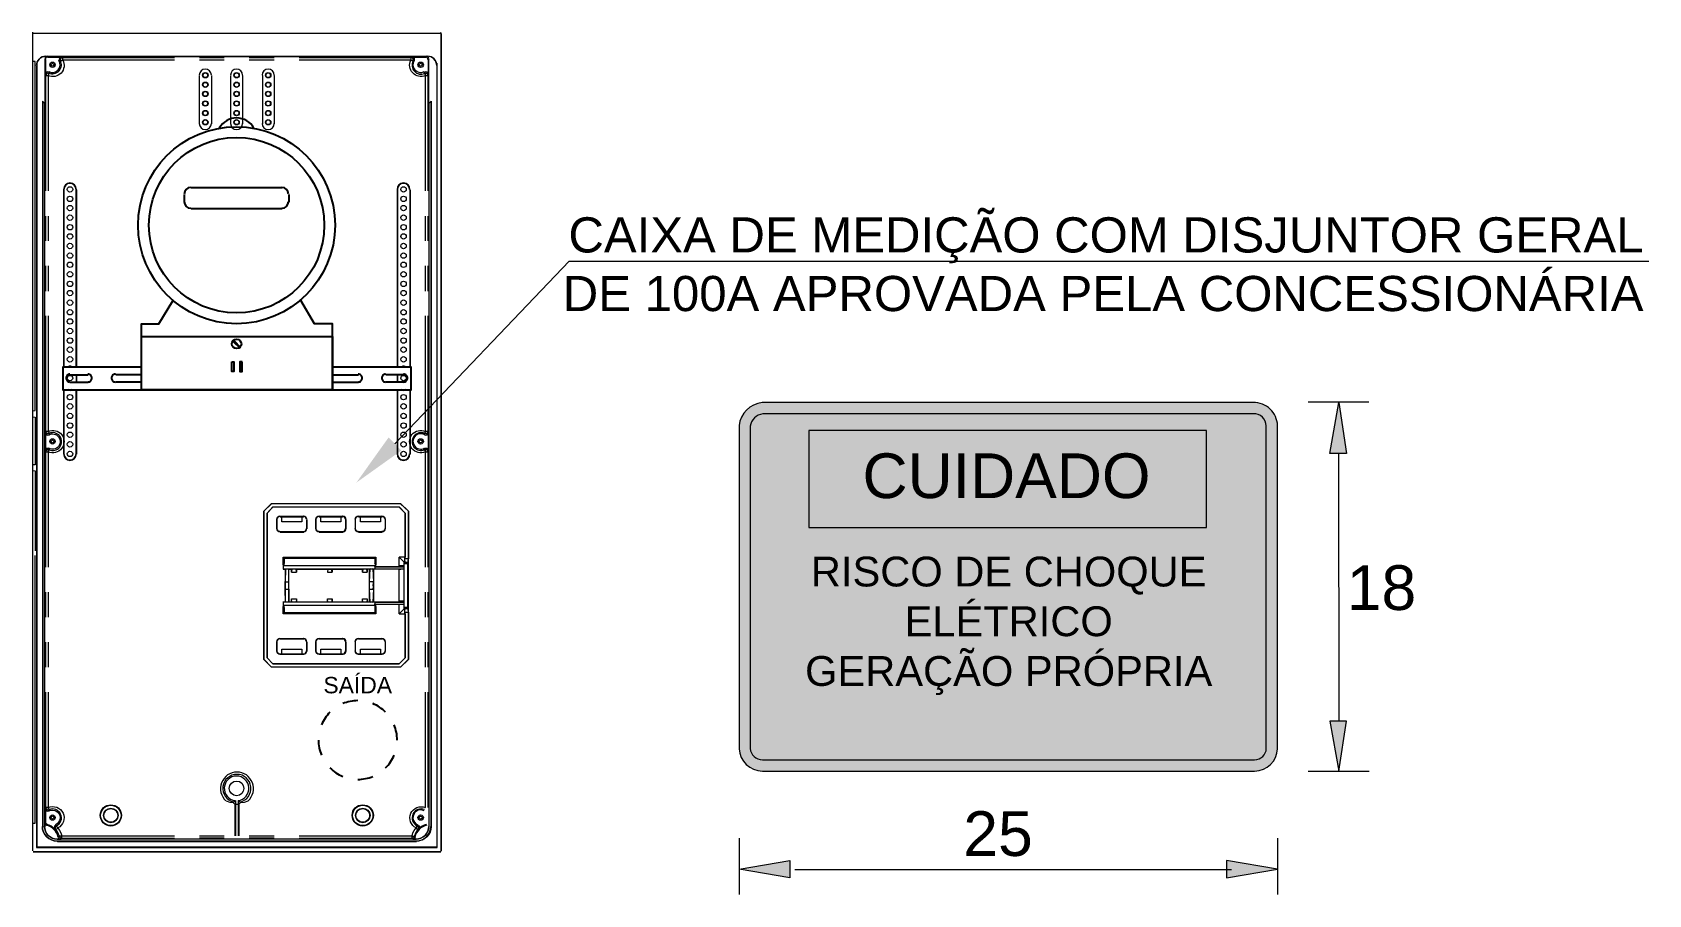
# Model space of a CAD drawing. Header units: millimetres. Extents: x 3949 to 5857, y -2081 to -943.
# Drawn here: x 5027.8 to 5177.7, y -2081.1 to -2001.2 of the extents above; entities that cross this region are included whole.
import ezdxf

# ---------------------------------------------------------------- set-up
doc = ezdxf.new("R2010")
doc.units = ezdxf.units.MM
doc.layers.add('PADRÃO DE ENTRADA', color=7, linetype='Continuous', lineweight=0)
doc.styles.add('ARIAL', font='arial.ttf')
doc.styles.add('PDF Arial', font='arial.ttf')
doc.styles.add('PDF TimesNewRomanPSMT', font='arial.ttf')

msp = doc.modelspace()

# ---------------------------------------------------------------- hatches: boundary and pattern name
at = {"layer": 'PADRÃO DE ENTRADA', "lineweight": 0}
h = msp.add_hatch(color=256, dxfattribs=at)
h.dxf.hatch_style = 1
edge = h.paths.add_edge_path()
edge.add_arc((5141.13, -2037.69), 2.19, 1.5279, 91.5282)
edge.add_line((5141.07, -2035.5), (5095.52, -2035.5))
edge.add_arc((5095.79, -2037.9), 2.42, 96.3973, 173.6024)
edge.add_line((5093.39, -2037.63), (5093.39, -2067.58))
edge.add_arc((5095.55, -2067.49), 2.16, 182.4237, 270.2616)
edge.add_line((5095.56, -2069.65), (5141.19, -2069.65))
edge.add_arc((5141.2, -2067.53), 2.12, 269.6245, 358.8061)
edge.add_line((5143.32, -2067.58), (5143.32, -2037.63))
at = {"layer": 'PADRÃO DE ENTRADA', "lineweight": 0, "true_color": 0xf1eb1f}
h = msp.add_hatch(color=2, dxfattribs=at)
h.dxf.hatch_style = 1
edge = h.paths.add_edge_path()
edge.add_arc((5141.13, -2037.69), 1.15, 2.1054, 92.1058)
edge.add_line((5141.09, -2036.54), (5095.58, -2036.54))
edge.add_arc((5095.79, -2037.9), 1.38, 98.4711, 171.5285)
edge.add_line((5094.42, -2037.7), (5094.42, -2067.55))
edge.add_arc((5095.55, -2067.49), 1.13, 183.3575, 270.3624)
edge.add_line((5095.56, -2068.61), (5141.19, -2068.61))
edge.add_arc((5141.2, -2067.53), 1.08, 269.4744, 358.3289)
edge.add_line((5142.28, -2067.57), (5142.28, -2037.65))
at = {"layer": 'PADRÃO DE ENTRADA', "lineweight": 0, "true_color": 0x000000}
h = msp.add_hatch(color=18, dxfattribs=at)
h.dxf.hatch_style = 1
h.paths.add_polyline_path([(5136.72, -2038.09), (5099.86, -2038.09), (5099.86, -2047.07), (5136.72, -2047.07)])

# ---------------------------------------------------------------- linework, layer by layer
at = {"layer": 'PADRÃO DE ENTRADA', "lineweight": 0}
for p, q in [((5061.48, -2039.34), (5077.63, -2022.4)), ((5077.63, -2022.4), (5177.74, -2022.4))]:
    msp.add_line(p, q, dxfattribs=at)
at = {"layer": 'PADRÃO DE ENTRADA', "lineweight": 15}
for p, q in [((5055.25, -2050.91), (5055.21, -2051.22)), ((5055.21, -2051.22), (5055.64, -2051.22)), ((5055.64, -2051.22), (5055.6, -2050.91)), ((5055.64, -2050.95), (5055.64, -2051.22)), ((5055.25, -2054), (5055.21, -2053.69)), ((5055.21, -2053.69), (5055.64, -2053.69)), ((5055.21, -2053.96), (5055.21, -2053.69)), ((5055.64, -2053.69), (5055.6, -2054)), ((5055.64, -2053.69), (5055.64, -2053.96))]:
    msp.add_line(p, q, dxfattribs=at)
for points in [[(5027.85, -2001.18, 0.414215), (5027.91, -2001.24, 0.414215), (5027.85, -2001.3)], [(5064.42, -2003.46), (5029.24, -2003.46, 0.414213), (5029.05, -2003.69)], [(5029.4, -2039.75), (5029.28, -2039.75), (5029.17, -2039.75), (5029.09, -2039.83), (5029.09, -2039.95), (5029.09, -2038.28), (5029.09, -2038.4), (5029.17, -2038.48), (5029.28, -2038.52), (5029.4, -2038.48, -1.671857), (5029.38, -2039.73)], [(5051.27, -2052.09, 0.011486), (5051.26, -2052.42, 0.011486), (5051.27, -2052.75)], [(5051.64, -2052.75, 0.011486), (5051.65, -2052.42, 0.011486), (5051.64, -2052.09)], [(5059.1, -2052.09, 0.011486), (5059.09, -2052.42, 0.011486), (5059.1, -2052.75)], [(5059.47, -2052.75, 0.011486), (5059.47, -2052.42, 0.011486), (5059.47, -2052.09)], [(5029.24, -2074.62), (5029.13, -2074.54), (5029.09, -2074.43), (5029.09, -2073.15), (5029.09, -2073.27), (5029.17, -2073.35), (5029.28, -2073.38), (5029.4, -2073.35, -1.055241), (5029.99, -2074.63)], [(5064.84, -2074.78, -0.414101), (5063.45, -2076.16), (5030.17, -2076.16)]]:
    msp.add_lwpolyline(points, format="xyb", dxfattribs=at)
for points in [[(5027.85, -2001.33), (5027.85, -2077.05)], [(5027.93, -2001.25), (5065.73, -2001.25)], [(5065.77, -2077.05), (5065.77, -2001.33), (5065.77, -2077.05)], [(5065.77, -2001.33), (5065.77, -2077.05)], [(5027.85, -2036.28), (5028.12, -2036.24), (5028.12, -2003.88), (5027.85, -2003.88)], [(5029.01, -2003.65), (5029.01, -2007.78)], [(5029.4, -2004.88), (5029.28, -2004.85), (5029.17, -2004.88), (5029.09, -2004.96), (5029.09, -2005.08), (5029.09, -2003.73)], [(5064.54, -2003.42), (5029.13, -2003.42)], [(5029.28, -2003.49), (5030.56, -2003.49), (5030.44, -2003.53), (5030.36, -2003.61), (5030.32, -2003.73), (5030.36, -2003.84)], [(5063.3, -2003.84), (5063.3, -2003.73), (5063.3, -2003.61), (5063.22, -2003.53), (5063.11, -2003.49), (5064.34, -2003.49)], [(5064.57, -2003.73), (5064.57, -2005.08), (5064.54, -2004.96), (5064.46, -2004.88), (5064.34, -2004.85), (5064.23, -2004.88)], [(5064.61, -2007.78), (5064.61, -2003.65)], [(5028.24, -2004.31), (5028.24, -2076.74)], [(5028.24, -2004.31), (5028.24, -2004.31)], [(5028.28, -2004.03), (5028.28, -2076.7)], [(5043.34, -2009.67), (5043.34, -2005.19)], [(5044.46, -2005.19), (5044.46, -2009.67)], [(5046.27, -2009.67), (5046.27, -2005.19)], [(5047.35, -2005.19), (5047.35, -2009.67)], [(5049.21, -2009.67), (5049.21, -2005.19)], [(5050.29, -2005.19), (5050.29, -2009.67)], [(5065.35, -2004.03), (5065.35, -2076.7), (5065.39, -2076.74), (5065.39, -2004.31)], [(5028.82, -2007.59), (5028.78, -2007.55), (5028.78, -2074.81)], [(5029.17, -2074.7), (5029.05, -2074.62), (5029.01, -2074.47), (5029.01, -2074.81), (5029.01, -2007.78), (5028.82, -2007.59), (5028.82, -2074.81)], [(5029.01, -2007.78), (5029.01, -2007.78)], [(5064.84, -2007.59), (5064.84, -2007.55), (5064.84, -2074.81), (5064.84, -2007.59), (5064.61, -2007.78), (5064.61, -2074.81)], [(5030.79, -2032.22), (5030.79, -2015.77), (5030.75, -2015.77), (5030.75, -2032.22)], [(5031.91, -2032.22), (5031.91, -2015.77), (5031.95, -2015.77), (5031.95, -2032.22)], [(5061.72, -2015.77), (5061.72, -2015.77)], [(5062.88, -2015.77), (5062.88, -2015.77)], [(5031.91, -2032.92), (5031.91, -2033.61)], [(5031.95, -2032.92), (5031.95, -2033.61)], [(5030.75, -2034.31), (5030.75, -2040.29), (5030.79, -2040.29), (5030.79, -2034.31)], [(5031.95, -2034.31), (5031.95, -2040.29), (5031.91, -2040.29), (5031.91, -2034.31)], [(5027.85, -2036.82), (5028.12, -2036.86), (5028.12, -2041.26), (5027.85, -2041.26)], [(5064.23, -2038.48), (5064.34, -2038.52), (5064.46, -2038.48), (5064.54, -2038.4), (5064.57, -2038.28), (5064.57, -2039.95), (5064.54, -2039.83), (5064.46, -2039.75), (5064.34, -2039.75), (5064.23, -2039.75)], [(5027.85, -2041.8), (5028.12, -2041.84), (5028.12, -2049.25)], [(5050.16, -2045.2), (5049.62, -2045.74), (5050.16, -2045.16)], [(5049.62, -2059.17), (5049.62, -2045.74), (5049.62, -2059.17)], [(5050.04, -2044.85), (5061.99, -2044.85), (5061.99, -2044.89), (5050.04, -2044.89)], [(5061.87, -2045.2), (5050.16, -2045.2), (5050.16, -2045.16), (5061.87, -2045.16)], [(5062.68, -2054.62), (5062.72, -2054.62), (5062.41, -2054.62), (5062.41, -2054.66), (5062.3, -2054.66), (5061.87, -2055.08), (5062.41, -2055.08), (5062.41, -2059.17), (5062.41, -2054.93), (5062.72, -2054.93), (5062.72, -2059.29), (5062.72, -2059.33), (5062.72, -2045.58), (5062.72, -2049.98), (5062.41, -2049.98), (5062.41, -2045.74), (5062.41, -2049.83), (5061.87, -2049.83)], [(5061.99, -2044.89), (5062.72, -2045.58), (5061.99, -2044.85)], [(5050.52, -2047.2), (5050.52, -2046.35), (5050.52, -2047.2)], [(5052.84, -2046.08), (5052.84, -2046.55), (5050.98, -2046.55), (5050.98, -2046.08)], [(5053.3, -2047.2), (5053.3, -2046.35), (5053.3, -2047.2)], [(5054.15, -2047.2), (5054.15, -2046.35), (5054.15, -2047.2)], [(5056.47, -2046.08), (5056.47, -2046.55), (5054.61, -2046.55), (5054.61, -2046.08)], [(5056.93, -2047.2), (5056.93, -2046.35), (5056.93, -2047.2)], [(5060.13, -2046.08), (5060.13, -2046.55), (5058.28, -2046.55), (5058.28, -2046.08)], [(5027.85, -2074.5), (5028.12, -2074.47), (5028.12, -2049.68)], [(5051.11, -2050.53), (5051.11, -2049.83), (5059.71, -2049.83), (5059.71, -2050.53)], [(5059.63, -2050.41), (5059.63, -2049.91), (5051.19, -2049.91), (5051.19, -2050.41)], [(5059.71, -2050.68), (5061.87, -2050.68), (5061.87, -2049.83), (5062.3, -2050.25), (5062.41, -2050.25), (5062.41, -2050.29), (5062.72, -2050.29), (5062.68, -2050.29)], [(5062.33, -2050.29), (5062.68, -2050.29), (5062.68, -2050.45), (5062.33, -2050.45), (5062.33, -2050.29), (5062.3, -2050.25), (5062.3, -2050.68), (5062.3, -2050.72), (5062.3, -2050.91), (5062.3, -2050.95), (5062.3, -2053.96), (5062.3, -2054), (5062.3, -2054.23), (5062.3, -2054.66), (5062.33, -2054.62), (5062.33, -2054.46), (5062.33, -2050.45)], [(5062.33, -2054.46), (5062.68, -2054.46), (5062.68, -2050.45)], [(5051.15, -2050.49), (5051.11, -2050.53), (5051.11, -2050.95), (5051.15, -2050.91), (5051.34, -2050.91), (5051.65, -2050.91), (5051.92, -2050.91), (5052.31, -2050.91), (5058.51, -2050.91), (5058.86, -2050.91), (5059.17, -2050.91), (5059.44, -2050.91), (5059.63, -2050.91), (5059.63, -2050.72), (5059.71, -2050.68), (5059.71, -2050.53), (5059.63, -2050.49)], [(5051.11, -2050.95), (5051.3, -2050.95), (5051.34, -2050.91), (5051.3, -2052.11), (5051.65, -2052.11), (5051.65, -2050.91), (5051.65, -2050.95), (5051.88, -2050.95), (5051.92, -2050.91), (5051.88, -2051.22), (5052.35, -2051.22), (5052.31, -2050.91), (5052.35, -2050.95), (5058.47, -2050.95), (5058.51, -2050.91), (5058.47, -2051.22), (5058.9, -2051.22)], [(5051.3, -2050.95), (5051.3, -2053.96), (5051.34, -2054), (5051.3, -2052.8), (5051.65, -2052.8), (5051.65, -2054), (5051.65, -2053.96), (5051.88, -2053.96), (5051.92, -2054), (5051.88, -2053.69), (5052.35, -2053.69), (5052.31, -2054), (5052.35, -2053.96), (5058.47, -2053.96), (5058.51, -2054), (5058.47, -2053.69), (5058.9, -2053.69), (5058.86, -2054), (5058.9, -2053.96), (5059.13, -2053.96), (5059.17, -2054), (5059.13, -2052.8), (5059.48, -2052.8), (5059.44, -2054), (5059.48, -2053.96), (5061.87, -2053.96), (5061.87, -2050.95), (5059.48, -2050.95), (5059.44, -2050.91), (5059.48, -2052.11), (5059.13, -2052.11), (5059.17, -2050.91), (5059.13, -2050.95), (5058.9, -2050.95)], [(5051.65, -2053.96), (5051.65, -2050.95)], [(5051.88, -2051.22), (5051.88, -2050.95)], [(5052.35, -2050.95), (5052.35, -2051.22)], [(5058.47, -2051.22), (5058.47, -2050.95)], [(5059.13, -2053.96), (5059.13, -2050.95)], [(5059.48, -2050.95), (5059.48, -2053.96)], [(5059.63, -2050.72), (5062.3, -2050.72)], [(5059.63, -2050.91), (5062.3, -2050.91)], [(5062.3, -2054.23), (5059.63, -2054.23), (5059.63, -2054), (5059.44, -2054), (5059.17, -2054), (5058.86, -2054), (5058.51, -2054), (5052.31, -2054), (5051.92, -2054), (5051.65, -2054), (5051.34, -2054), (5051.15, -2054), (5051.11, -2053.96), (5051.11, -2054.39), (5051.15, -2054.42)], [(5051.11, -2053.96), (5051.3, -2053.96)], [(5059.71, -2054.39), (5059.71, -2055.08), (5051.11, -2055.08), (5051.11, -2054.39)], [(5051.19, -2054.5), (5051.19, -2055), (5051.19, -2054.27), (5059.63, -2054.27), (5059.63, -2055), (5059.63, -2054.5)], [(5051.88, -2053.96), (5051.88, -2053.69)], [(5052.35, -2053.69), (5052.35, -2053.96)], [(5058.47, -2053.96), (5058.47, -2053.69)], [(5058.9, -2053.69), (5058.9, -2053.96)], [(5059.63, -2054), (5062.3, -2054)], [(5059.63, -2054.42), (5059.71, -2054.39), (5059.71, -2054.23)], [(5061.87, -2055.08), (5061.87, -2054.23)], [(5062.68, -2054.46), (5062.68, -2054.62), (5062.33, -2054.62)], [(5059.63, -2055), (5051.19, -2055), (5059.63, -2055)], [(5050.52, -2057.71), (5050.52, -2057.71)], [(5050.52, -2058.56), (5050.52, -2057.71), (5050.52, -2058.56)], [(5050.83, -2057.4), (5050.83, -2057.4)], [(5053.3, -2057.71), (5053.3, -2057.71)], [(5054.15, -2057.71), (5054.15, -2057.71)], [(5054.15, -2058.56), (5054.15, -2057.71), (5054.15, -2058.56)], [(5054.46, -2057.4), (5054.46, -2057.4)], [(5056.93, -2057.71), (5056.93, -2057.71)], [(5060.29, -2057.4), (5058.09, -2057.4), (5060.29, -2057.4)], [(5049.31, -2059.29), (5050.04, -2060.02), (5049.31, -2059.33)], [(5050.16, -2059.71), (5049.62, -2059.17), (5050.16, -2059.71)], [(5062.72, -2059.33), (5061.99, -2060.02), (5050.04, -2060.02)], [(5050.98, -2058.83), (5050.98, -2058.36), (5052.84, -2058.36), (5052.84, -2058.83)], [(5053.3, -2058.56), (5053.3, -2058.56)], [(5054.61, -2058.83), (5054.61, -2058.36), (5056.47, -2058.36), (5056.47, -2058.83)], [(5056.93, -2058.56), (5056.93, -2058.56)], [(5058.09, -2058.83), (5058.09, -2058.83)], [(5058.28, -2058.83), (5058.28, -2058.36), (5060.13, -2058.36), (5060.13, -2058.83)], [(5060.29, -2058.83), (5060.29, -2058.83)], [(5062.41, -2059.17), (5061.87, -2059.71), (5062.41, -2059.17)], [(5061.99, -2060.02), (5062.72, -2059.29)], [(5050.16, -2059.71), (5061.87, -2059.71), (5050.16, -2059.71)], [(5045.81, -2072.42), (5046.16, -2072.53), (5046.5, -2072.57), (5046.5, -2072.53), (5046.7, -2072.38), (5046.7, -2072.73)], [(5046.5, -2072.61), (5046.66, -2072.73), (5046.97, -2072.73), (5047.12, -2072.61)], [(5046.66, -2072.73), (5046.7, -2072.73), (5046.97, -2072.73), (5046.97, -2072.38), (5047.12, -2072.53), (5047.12, -2072.57), (5047.51, -2072.53), (5047.86, -2072.42)], [(5030.02, -2074.66), (5029.94, -2074.74), (5029.9, -2074.81), (5029.9, -2074.93), (5029.94, -2075.04)], [(5063.34, -2075.82), (5063.26, -2075.93), (5063.15, -2075.97), (5063.45, -2075.97), (5030.17, -2075.97), (5030.52, -2075.97), (5030.36, -2075.93), (5030.29, -2075.82)], [(5063.61, -2074.66), (5063.69, -2074.74), (5063.76, -2074.81), (5063.76, -2074.93), (5063.69, -2075.04)], [(5027.93, -2077.13), (5065.73, -2077.13)], [(5065.35, -2076.7), (5028.28, -2076.7), (5028.24, -2076.74), (5065.39, -2076.74)], [(5063.49, -2076.2), (5030.17, -2076.2)]]:
    msp.add_lwpolyline(points, dxfattribs=at)
for points in [[(5029.1, -2003.4, 0.414213), (5028.24, -2004.27, -0.414213)], [(5031.15, -2034.28, 0.467696), (5031.54, -2034.28, -0.416518)], [(5062.08, -2034.28, 0.467696), (5062.47, -2034.28, -0.416518)], [(5050.81, -2046.03, 0.414101), (5050.52, -2046.32, -0.414101)], [(5050.52, -2047.17, 0.414101), (5050.81, -2047.46, -0.414101)], [(5054.44, -2046.03, 0.414101), (5054.15, -2046.32, -0.414101)], [(5054.15, -2047.17, 0.414101), (5054.44, -2047.46, -0.414101)], [(5058.07, -2046.03, 0.414101), (5057.78, -2046.32, -0.414101)], [(5057.78, -2047.17, 0.414101), (5058.07, -2047.46, -0.414101)], [(5060.56, -2046.32, 0.414101), (5060.27, -2046.03, -0.414101)], [(5060.27, -2047.46, 0.414101), (5060.56, -2047.17, -0.414101)], [(5050.81, -2057.38, 0.414101), (5050.52, -2057.67, -0.414101)], [(5054.44, -2057.38, 0.414101), (5054.15, -2057.67, -0.414101)], [(5058.07, -2057.38, 0.414101), (5057.78, -2057.67, -0.414101)], [(5060.56, -2057.67, 0.414101), (5060.27, -2057.38, -0.414101)], [(5050.52, -2058.52, 0.414101), (5050.81, -2058.81, -0.414101)], [(5054.15, -2058.52, 0.414101), (5054.44, -2058.81, -0.414101)], [(5057.78, -2058.52, 0.414101), (5058.07, -2058.81, -0.414101)], [(5060.27, -2058.81, 0.414101), (5060.56, -2058.52, -0.414101)], [(5028.78, -2074.78, 0.414101), (5030.15, -2076.15, -0.414101)], [(5028.97, -2074.78, 0.41421), (5030.15, -2075.96, -0.41421)], [(5063.43, -2075.96, 0.41421), (5064.61, -2074.78, -0.41421)]]:
    msp.add_lwpolyline(points, format="xyb", close=True, dxfattribs=at)
at = {"layer": 'PADRÃO DE ENTRADA', "lineweight": 0}
for points in [[(5029.09, -2003.73), (5029.01, -2003.65)], [(5029.24, -2003.46), (5029.28, -2003.49)], [(5041.02, -2003.76), (5030.67, -2003.76), (5030.67, -2003.53), (5030.63, -2003.53), (5030.6, -2003.53), (5030.56, -2003.57), (5030.52, -2003.57), (5030.48, -2003.61), (5030.48, -2003.65), (5030.44, -2003.69), (5030.44, -2003.73), (5030.44, -2003.76), (5030.44, -2003.8), (5030.48, -2003.84), (5030.36, -2003.84)], [(5030.56, -2003.49), (5030.67, -2003.53), (5041.02, -2003.53)], [(5043.34, -2003.53), (5045.65, -2003.53)], [(5045.65, -2003.76), (5043.34, -2003.76)], [(5047.97, -2003.53), (5050.29, -2003.53)], [(5050.29, -2003.76), (5047.97, -2003.76)], [(5052.6, -2003.53), (5062.95, -2003.53), (5063.11, -2003.49)], [(5064.34, -2003.49), (5064.42, -2003.46)], [(5064.61, -2003.65), (5064.57, -2003.73)], [(5029.4, -2004.88), (5029.4, -2005), (5029.36, -2005), (5029.32, -2004.96), (5029.28, -2004.96), (5029.24, -2005), (5029.2, -2005), (5029.17, -2005.04), (5029.13, -2005.08), (5029.13, -2005.12), (5029.09, -2005.15), (5029.09, -2005.19), (5029.32, -2005.19), (5029.32, -2015.89)], [(5029.09, -2015.89), (5029.09, -2005.19), (5029.09, -2005.08)], [(5064.3, -2015.89), (5064.3, -2005.19), (5064.54, -2005.19), (5064.54, -2005.15), (5064.54, -2005.12), (5064.5, -2005.08), (5064.5, -2005.04), (5064.46, -2005.04), (5064.42, -2005), (5064.38, -2005), (5064.34, -2004.96), (5064.3, -2004.96), (5064.27, -2005), (5064.23, -2005), (5064.23, -2004.88)], [(5064.57, -2005.08), (5064.54, -2005.19), (5064.54, -2015.89)], [(5029.09, -2020.52), (5029.09, -2018.21)], [(5029.32, -2018.21), (5029.32, -2020.52)], [(5064.3, -2020.52), (5064.3, -2018.21)], [(5064.54, -2018.21), (5064.54, -2020.52)], [(5029.09, -2025.16), (5029.09, -2022.84)], [(5029.32, -2022.84), (5029.32, -2025.16)], [(5064.3, -2025.16), (5064.3, -2022.84)], [(5064.54, -2022.84), (5064.54, -2025.16)], [(5029.09, -2038.28), (5029.09, -2038.17), (5029.09, -2027.47)], [(5029.32, -2027.47), (5029.32, -2038.17), (5029.09, -2038.17), (5029.09, -2038.21), (5029.13, -2038.25), (5029.13, -2038.28), (5029.17, -2038.32), (5029.2, -2038.36), (5029.24, -2038.36), (5029.28, -2038.36), (5029.32, -2038.36), (5029.36, -2038.36), (5029.4, -2038.36), (5029.4, -2038.48)], [(5064.23, -2038.48), (5064.23, -2038.36), (5064.27, -2038.36), (5064.3, -2038.36), (5064.34, -2038.36), (5064.38, -2038.36), (5064.42, -2038.36), (5064.46, -2038.32), (5064.5, -2038.32), (5064.5, -2038.28), (5064.54, -2038.25), (5064.54, -2038.21), (5064.54, -2038.17), (5064.3, -2038.17), (5064.3, -2027.47)], [(5064.54, -2027.47), (5064.54, -2038.17), (5064.57, -2038.28)], [(5029.4, -2039.75), (5029.4, -2039.87), (5029.36, -2039.87), (5029.32, -2039.87), (5029.28, -2039.87), (5029.24, -2039.87), (5029.2, -2039.87), (5029.17, -2039.91), (5029.17, -2039.95), (5029.13, -2039.95), (5029.13, -2039.98), (5029.09, -2040.02), (5029.09, -2040.06), (5029.32, -2040.06), (5029.32, -2050.76)], [(5029.09, -2050.76), (5029.09, -2040.06), (5029.09, -2039.95)], [(5064.57, -2039.95), (5064.54, -2040.06), (5064.54, -2050.76)], [(5029.09, -2055.39), (5029.09, -2053.07)], [(5029.32, -2053.07), (5029.32, -2055.39)], [(5064.3, -2055.39), (5064.3, -2053.07)], [(5064.54, -2053.07), (5064.54, -2055.39)], [(5029.09, -2060.02), (5029.09, -2057.71)], [(5029.32, -2057.71), (5029.32, -2060.02)], [(5064.3, -2060.02), (5064.3, -2057.71)], [(5064.54, -2057.71), (5064.54, -2060.02)], [(5029.09, -2073.15), (5029.09, -2073.04), (5029.09, -2062.34)], [(5029.32, -2062.34), (5029.32, -2073.04), (5029.09, -2073.04), (5029.09, -2073.08), (5029.13, -2073.11), (5029.13, -2073.15), (5029.17, -2073.19), (5029.17, -2073.23), (5029.2, -2073.23), (5029.24, -2073.23), (5029.28, -2073.27), (5029.32, -2073.27), (5029.36, -2073.27), (5029.4, -2073.23), (5029.4, -2073.35)], [(5064.54, -2062.34), (5064.54, -2073.04)], [(5029.01, -2074.47), (5029.09, -2074.43)], [(5028.78, -2074.81), (5028.82, -2074.81)], [(5029.01, -2074.81), (5029.01, -2074.81)], [(5029.24, -2074.62), (5029.24, -2074.66), (5029.17, -2074.7)], [(5030.29, -2075.82), (5030.36, -2075.7), (5030.4, -2075.74), (5030.4, -2075.78), (5030.44, -2075.82), (5030.48, -2075.86), (5030.52, -2075.86), (5030.56, -2075.89), (5030.6, -2075.89), (5030.6, -2075.66), (5030.56, -2075.66), (5030.52, -2075.7), (5030.48, -2075.7), (5030.44, -2075.7), (5030.4, -2075.7), (5030.36, -2075.7), (5030.29, -2075.51), (5030.17, -2075.28), (5030.02, -2075.08), (5029.94, -2075.04)], [(5030.52, -2075.97), (5030.6, -2075.89), (5041.02, -2075.89)], [(5043.34, -2075.66), (5045.65, -2075.66)], [(5045.65, -2075.89), (5043.34, -2075.89)], [(5047.97, -2075.66), (5050.29, -2075.66)], [(5050.29, -2075.89), (5047.97, -2075.89)], [(5052.6, -2075.66), (5063.07, -2075.66), (5063.11, -2075.66), (5063.15, -2075.7), (5063.18, -2075.7), (5063.22, -2075.7), (5063.26, -2075.7), (5063.26, -2075.74), (5063.22, -2075.78), (5063.22, -2075.82), (5063.18, -2075.86), (5063.15, -2075.86), (5063.11, -2075.89), (5063.07, -2075.89), (5063.07, -2075.66), (5063.15, -2075.39), (5063.26, -2075.16), (5063.45, -2074.93), (5063.45, -2074.97), (5063.49, -2075.01), (5063.53, -2075.01), (5063.57, -2075.04), (5063.61, -2075.08), (5063.65, -2075.04), (5063.65, -2075.01), (5063.65, -2074.97), (5063.65, -2074.93), (5063.65, -2074.89), (5063.65, -2074.85), (5063.61, -2074.81), (5063.61, -2074.77), (5063.57, -2074.77), (5063.53, -2074.74), (5063.61, -2074.66)], [(5052.6, -2075.89), (5063.07, -2075.89), (5063.15, -2075.97)], [(5063.69, -2075.04), (5063.61, -2075.08), (5063.45, -2075.28), (5063.34, -2075.51), (5063.26, -2075.7), (5063.34, -2075.82)], [(5030.17, -2075.97), (5030.17, -2075.97)], [(5030.17, -2076.16), (5030.17, -2076.2)], [(5063.45, -2075.97), (5063.45, -2075.97)], [(5063.49, -2076.2), (5063.45, -2076.16)]]:
    msp.add_lwpolyline(points, dxfattribs=at)
for points in [[(5030.48, -2003.84), (5030.52, -2003.84), (5030.52, -2003.8), (5030.56, -2003.8), (5030.6, -2003.8), (5030.63, -2003.76), (5030.67, -2003.76, -0.724436), (5029.32, -2005.19), (5029.32, -2005.15), (5029.36, -2005.12), (5029.36, -2005.08), (5029.4, -2005.04), (5029.4, -2005)], [(5063.3, -2003.84), (5063.15, -2003.84), (5063.18, -2003.8), (5063.18, -2003.76), (5063.18, -2003.73), (5063.18, -2003.69), (5063.18, -2003.65), (5063.15, -2003.61), (5063.11, -2003.57), (5063.07, -2003.57), (5063.03, -2003.53), (5062.99, -2003.53), (5062.95, -2003.53), (5062.95, -2003.76), (5062.99, -2003.76), (5063.03, -2003.8), (5063.07, -2003.8), (5063.11, -2003.8), (5063.15, -2003.84, 0.69971), (5064.23, -2005), (5064.23, -2005.04), (5064.27, -2005.04), (5064.27, -2005.08), (5064.27, -2005.12), (5064.3, -2005.15), (5064.3, -2005.19, -0.700957), (5062.95, -2003.76), (5052.6, -2003.76)], [(5064.3, -2050.76), (5064.3, -2040.06, -1.555767), (5064.3, -2038.17), (5064.3, -2038.21), (5064.27, -2038.25), (5064.27, -2038.28), (5064.23, -2038.32), (5064.23, -2038.36, 1.541167), (5064.23, -2039.87), (5064.23, -2039.91), (5064.27, -2039.95), (5064.27, -2039.98), (5064.3, -2040.02), (5064.3, -2040.06), (5064.54, -2040.06), (5064.54, -2040.02), (5064.54, -2039.98), (5064.5, -2039.95), (5064.46, -2039.91), (5064.42, -2039.87), (5064.38, -2039.87), (5064.34, -2039.87), (5064.3, -2039.87), (5064.27, -2039.87), (5064.23, -2039.87), (5064.23, -2039.75)], [(5064.23, -2073.23, 0.96917), (5063.53, -2074.74), (5063.53, -2074.77), (5063.49, -2074.81), (5063.49, -2074.85), (5063.45, -2074.89), (5063.45, -2074.93, -0.975434), (5064.3, -2073.04), (5064.3, -2062.34)], [(5030.02, -2074.66), (5030.09, -2074.74), (5030.05, -2074.77), (5030.02, -2074.81), (5029.98, -2074.85), (5029.98, -2074.89), (5029.98, -2074.93), (5029.98, -2074.97), (5029.98, -2075.01), (5030.02, -2075.04), (5030.02, -2075.08), (5030.05, -2075.08), (5030.05, -2075.04), (5030.09, -2075.04), (5030.09, -2075.01), (5030.13, -2075.01), (5030.17, -2074.97), (5030.21, -2074.93), (5030.17, -2074.89), (5030.17, -2074.85), (5030.13, -2074.81), (5030.13, -2074.77), (5030.09, -2074.77), (5030.09, -2074.74, 0.96917), (5029.4, -2073.23), (5029.4, -2073.19), (5029.36, -2073.15), (5029.36, -2073.11), (5029.32, -2073.08), (5029.32, -2073.04, -0.98486), (5030.21, -2074.93), (5030.36, -2075.16), (5030.48, -2075.39), (5030.6, -2075.66), (5041.02, -2075.66)]]:
    msp.add_lwpolyline(points, format="xyb", dxfattribs=at)
at = {"layer": 'PADRÃO DE ENTRADA', "lineweight": 25}
for points in [[(5042.57, -2015.58), (5051.02, -2015.58)], [(5041.95, -2016.93), (5041.95, -2016.2)], [(5051.64, -2016.2), (5051.64, -2016.93)], [(5051.02, -2017.55), (5042.57, -2017.55)], [(5037.97, -2034.31), (5037.97, -2028.21), (5039.59, -2028.21), (5040.87, -2026.08)], [(5055.69, -2034.31), (5055.69, -2028.21), (5054.03, -2028.21), (5052.76, -2026.04)], [(5046.46, -2029.83), (5047.12, -2030.45)], [(5046.54, -2029.75), (5047.16, -2030.41)], [(5037.97, -2032.22), (5030.67, -2032.22), (5030.67, -2034.31), (5062.99, -2034.31), (5062.99, -2032.22), (5055.69, -2032.22)], [(5031.37, -2032.92), (5033.03, -2032.92)], [(5031.37, -2033.61), (5033.03, -2033.61)], [(5037.97, -2032.92), (5035.58, -2032.92)], [(5037.97, -2033.61), (5035.58, -2033.61)], [(5055.69, -2032.92), (5058.09, -2032.92)], [(5055.69, -2033.61), (5058.09, -2033.61)], [(5062.3, -2032.92), (5060.64, -2032.92)], [(5062.3, -2033.61), (5060.64, -2033.61)], [(5046.66, -2072.73), (5046.66, -2075.66)], [(5046.97, -2072.73), (5046.97, -2075.66)]]:
    msp.add_lwpolyline(points, dxfattribs=at)
at = {"layer": 'PADRÃO DE ENTRADA', "lineweight": 15}
for points in [[(5061.72, -2015.77), (5061.72, -2032.22)], [(5062.88, -2032.22), (5062.88, -2015.77)], [(5061.72, -2032.92), (5061.72, -2033.61)], [(5061.72, -2040.29), (5061.72, -2034.31)], [(5062.88, -2040.29), (5062.88, -2034.31)], [(5049.31, -2059.29), (5049.31, -2059.33), (5049.31, -2045.58), (5050.04, -2044.85), (5050.04, -2044.89), (5049.31, -2045.58)], [(5061.87, -2045.2), (5061.87, -2045.16), (5062.41, -2045.74)], [(5053.03, -2046.05), (5050.83, -2046.05), (5050.83, -2046.08), (5050.91, -2046.08), (5050.98, -2046.08), (5052.84, -2046.08), (5052.95, -2046.08), (5052.99, -2046.08)], [(5056.66, -2046.05), (5054.46, -2046.05), (5054.46, -2046.08), (5054.54, -2046.08), (5054.61, -2046.08), (5056.47, -2046.08), (5056.58, -2046.08), (5056.62, -2046.08)], [(5057.78, -2046.35), (5057.78, -2047.2), (5057.82, -2047.2), (5057.82, -2046.35)], [(5060.29, -2046.05), (5058.09, -2046.05), (5058.09, -2046.08), (5058.16, -2046.08), (5058.28, -2046.08), (5060.13, -2046.08), (5060.21, -2046.08), (5060.29, -2046.08)], [(5060.6, -2047.2), (5060.6, -2046.35), (5060.56, -2046.35), (5060.56, -2047.2)], [(5050.83, -2047.47), (5050.83, -2047.51), (5053.03, -2047.51), (5052.99, -2047.47)], [(5054.46, -2047.47), (5054.46, -2047.51), (5056.66, -2047.51), (5056.62, -2047.47)], [(5058.09, -2047.47), (5058.09, -2047.51), (5060.29, -2047.51), (5060.29, -2047.47)], [(5051.19, -2049.91), (5059.63, -2049.91), (5059.63, -2050.64), (5051.19, -2050.64)], [(5058.9, -2051.22), (5058.86, -2050.91), (5058.9, -2050.95)], [(5053.03, -2057.4), (5050.83, -2057.4), (5052.99, -2057.4)], [(5053.3, -2058.56), (5053.3, -2057.71)], [(5056.66, -2057.4), (5054.46, -2057.4), (5056.62, -2057.4)], [(5056.93, -2058.56), (5056.93, -2057.71)], [(5057.82, -2058.56), (5057.82, -2057.71), (5057.78, -2057.71), (5057.78, -2058.56)], [(5060.6, -2057.71), (5060.56, -2057.71), (5060.56, -2058.56), (5060.6, -2058.56)], [(5050.83, -2058.83), (5053.03, -2058.83), (5052.99, -2058.83), (5052.95, -2058.83), (5052.84, -2058.83), (5050.98, -2058.83), (5050.91, -2058.83)], [(5054.46, -2058.83), (5056.66, -2058.83), (5056.62, -2058.83), (5056.58, -2058.83), (5056.47, -2058.83), (5054.61, -2058.83), (5054.54, -2058.83)], [(5058.09, -2058.83), (5060.29, -2058.83), (5060.21, -2058.83), (5060.13, -2058.83), (5058.28, -2058.83), (5058.16, -2058.83)], [(5027.93, -2077.13), (5065.73, -2077.13)], [(5027.93, -2077.13), (5065.73, -2077.13)]]:
    msp.add_lwpolyline(points, close=True, dxfattribs=at)
at = {"layer": 'PADRÃO DE ENTRADA', "lineweight": 25}
for points in [[(5037.97, -2029.37), (5055.69, -2029.37), (5055.69, -2034.31), (5037.97, -2034.31)], [(5046.35, -2031.72), (5046.54, -2031.72), (5046.54, -2032.61), (5046.35, -2032.61)], [(5047.31, -2031.72), (5047.08, -2031.72), (5047.08, -2032.61), (5047.31, -2032.61)]]:
    msp.add_lwpolyline(points, close=True, dxfattribs=at)
for points in [[(5031.34, -2032.86, 0.414214), (5030.98, -2033.23, 0.414214), (5031.34, -2033.6)], [(5033, -2033.6, 0.414214), (5033.37, -2033.23, 0.414214), (5033, -2032.86)], [(5035.55, -2032.86, 0.414214), (5035.19, -2033.23, 0.414214), (5035.55, -2033.6)], [(5058.07, -2033.6, 0.414214), (5058.43, -2033.23, 0.414214), (5058.07, -2032.86)], [(5060.61, -2032.86, 0.414214), (5060.25, -2033.23, 0.414214), (5060.61, -2033.6)], [(5062.27, -2033.6, 0.414214), (5062.64, -2033.23, 0.414214), (5062.27, -2032.86)]]:
    msp.add_lwpolyline(points, format="xyb", dxfattribs=at)
at = {"layer": 'PADRÃO DE ENTRADA', "color": 150, "lineweight": 0, "true_color": 0x007eff}
for points in [[(5146.15, -2035.43), (5151.8, -2035.43)], [(5148.96, -2040.22), (5148.99, -2065.02)], [(5146.16, -2069.68), (5151.81, -2069.68)], [(5093.39, -2075.87), (5093.39, -2081.11)], [(5143.32, -2075.87), (5143.32, -2081.11)], [(5139.04, -2078.82), (5098.56, -2078.82)]]:
    msp.add_lwpolyline(points, dxfattribs=at)
at = {"layer": 'PADRÃO DE ENTRADA', "lineweight": 0}
for points in [[(5143.32, -2037.63, 0.414215), (5141.07, -2035.5), (5095.52, -2035.5, 0.35022), (5093.39, -2037.63), (5093.39, -2067.58, 0.403204), (5095.56, -2069.65), (5141.19, -2069.65, 0.410037), (5143.32, -2067.58)], [(5142.28, -2037.65, 0.414216), (5141.09, -2036.54), (5095.58, -2036.54, 0.330028), (5094.42, -2037.7), (5094.42, -2067.55, 0.398984), (5095.56, -2068.61), (5141.19, -2068.61, 0.40837), (5142.28, -2067.57)], [(5029.32, -2040.06), (5029.32, -2040.02), (5029.36, -2039.98), (5029.36, -2039.95), (5029.4, -2039.95), (5029.4, -2039.91), (5029.4, -2039.87, 1.545983), (5029.4, -2038.36), (5029.4, -2038.32), (5029.4, -2038.28), (5029.36, -2038.28), (5029.36, -2038.25), (5029.32, -2038.21), (5029.32, -2038.17, -1.555767)]]:
    msp.add_lwpolyline(points, format="xyb", close=True, dxfattribs=at)
at = {"layer": 'PADRÃO DE ENTRADA', "color": 150, "lineweight": 0, "true_color": 0x007eff}
for points in [[(5149.73, -2040.22), (5148.18, -2040.22), (5148.99, -2035.5)], [(5149.73, -2065.02), (5148.18, -2065.02), (5148.99, -2069.68)], [(5098.11, -2077.94), (5098.11, -2079.56), (5093.39, -2078.75)], [(5138.59, -2077.94), (5138.59, -2079.56), (5143.32, -2078.75)]]:
    msp.add_lwpolyline(points, close=True, dxfattribs=at)
at = {"layer": 'PADRÃO DE ENTRADA', "lineweight": 0}
msp.add_lwpolyline([(5136.72, -2038.09), (5099.86, -2038.09), (5099.86, -2047.07), (5136.72, -2047.07)], close=True, dxfattribs=at)
at = {"layer": 'PADRÃO DE ENTRADA', "lineweight": 15}
for centre, radius in [((5029.72, -2004.19), 0.251), ((5063.86, -2004.19), 0.251), ((5029.72, -2004.19), 0.135), ((5043.89, -2005.16), 0.251), ((5043.89, -2005.16), 0.212), ((5046.79, -2005.16), 0.251), ((5046.79, -2005.16), 0.212), ((5049.72, -2005.16), 0.251), ((5049.72, -2005.16), 0.212), ((5063.86, -2004.19), 0.135), ((5043.89, -2006.04), 0.251), ((5043.89, -2006.89), 0.251), ((5043.89, -2006.04), 0.212), ((5043.89, -2006.89), 0.212), ((5046.79, -2006.04), 0.251), ((5046.79, -2006.89), 0.251), ((5046.79, -2006.04), 0.212), ((5046.79, -2006.89), 0.212), ((5049.72, -2006.04), 0.251), ((5049.72, -2006.89), 0.251), ((5049.72, -2006.04), 0.212), ((5049.72, -2006.89), 0.212), ((5043.89, -2007.78), 0.251), ((5043.89, -2008.67), 0.251), ((5043.89, -2007.78), 0.212), ((5043.89, -2008.67), 0.212), ((5046.79, -2007.78), 0.251), ((5046.79, -2008.67), 0.251), ((5046.79, -2007.78), 0.212), ((5046.79, -2008.67), 0.212), ((5049.72, -2007.78), 0.251), ((5049.72, -2008.67), 0.251), ((5049.72, -2007.78), 0.212), ((5049.72, -2008.67), 0.212), ((5043.89, -2009.52), 0.251), ((5043.89, -2009.52), 0.212), ((5046.79, -2009.52), 0.251), ((5046.79, -2009.52), 0.212), ((5049.72, -2009.52), 0.251), ((5049.72, -2009.52), 0.212), ((5031.34, -2015.74), 0.251), ((5031.34, -2015.74), 0.251), ((5062.27, -2015.74), 0.251), ((5062.27, -2015.74), 0.251), ((5031.34, -2016.62), 0.251), ((5031.34, -2016.62), 0.251), ((5031.34, -2017.47), 0.251), ((5031.34, -2017.47), 0.251), ((5062.27, -2016.62), 0.251), ((5062.27, -2016.62), 0.251), ((5062.27, -2017.47), 0.251), ((5062.27, -2017.47), 0.251), ((5031.34, -2018.36), 0.251), ((5031.34, -2018.36), 0.251), ((5062.27, -2018.36), 0.251), ((5062.27, -2018.36), 0.251), ((5031.34, -2019.25), 0.251), ((5031.34, -2019.25), 0.251), ((5031.34, -2020.1), 0.251), ((5031.34, -2020.1), 0.251), ((5062.27, -2019.25), 0.251), ((5062.27, -2019.25), 0.251), ((5062.27, -2020.1), 0.251), ((5062.27, -2020.1), 0.251), ((5031.34, -2020.99), 0.251), ((5031.34, -2020.99), 0.251), ((5031.34, -2021.88), 0.251), ((5031.34, -2021.88), 0.251), ((5062.27, -2020.99), 0.251), ((5062.27, -2020.99), 0.251), ((5062.27, -2021.88), 0.251), ((5062.27, -2021.88), 0.251), ((5031.34, -2022.73), 0.251), ((5031.34, -2022.73), 0.251), ((5031.34, -2023.61), 0.251), ((5031.34, -2023.61), 0.251), ((5062.27, -2022.73), 0.251), ((5062.27, -2022.73), 0.251), ((5062.27, -2023.61), 0.251), ((5062.27, -2023.61), 0.251), ((5031.34, -2024.5), 0.251), ((5031.34, -2024.5), 0.251), ((5062.27, -2024.5), 0.251), ((5062.27, -2024.5), 0.251), ((5031.34, -2025.35), 0.251), ((5031.34, -2025.35), 0.251), ((5031.34, -2026.24), 0.251), ((5031.34, -2026.24), 0.251), ((5062.27, -2025.35), 0.251), ((5062.27, -2025.35), 0.251), ((5062.27, -2026.24), 0.251), ((5062.27, -2026.24), 0.251), ((5031.34, -2027.13), 0.251), ((5031.34, -2027.13), 0.251), ((5031.34, -2027.98), 0.251), ((5031.34, -2027.98), 0.251), ((5062.27, -2027.13), 0.251), ((5062.27, -2027.13), 0.251), ((5062.27, -2027.98), 0.251), ((5062.27, -2027.98), 0.251), ((5031.34, -2028.87), 0.251), ((5031.34, -2028.87), 0.251), ((5062.27, -2028.87), 0.251), ((5062.27, -2028.87), 0.251), ((5031.34, -2029.75), 0.251), ((5031.34, -2029.75), 0.251), ((5031.34, -2030.6), 0.251), ((5031.34, -2030.6), 0.251), ((5062.27, -2029.75), 0.251), ((5062.27, -2029.75), 0.251), ((5062.27, -2030.6), 0.251), ((5062.27, -2030.6), 0.251), ((5031.34, -2031.49), 0.251), ((5031.34, -2031.49), 0.251), ((5062.27, -2031.49), 0.251), ((5062.27, -2031.49), 0.251), ((5031.34, -2033.23), 0.251), ((5031.34, -2033.23), 0.251), ((5062.27, -2033.23), 0.251), ((5062.27, -2033.23), 0.251), ((5031.34, -2035), 0.251), ((5031.34, -2035), 0.251), ((5062.27, -2035), 0.251), ((5062.27, -2035), 0.251), ((5031.34, -2035.85), 0.251), ((5031.34, -2035.85), 0.251), ((5031.34, -2036.74), 0.251), ((5031.34, -2036.74), 0.251), ((5062.27, -2035.85), 0.251), ((5062.27, -2035.85), 0.251), ((5062.27, -2036.74), 0.251), ((5062.27, -2036.74), 0.251), ((5031.34, -2037.63), 0.251), ((5031.34, -2037.63), 0.251), ((5031.34, -2038.48), 0.251), ((5031.34, -2038.48), 0.251), ((5062.27, -2037.63), 0.251), ((5062.27, -2037.63), 0.251), ((5062.27, -2038.48), 0.251), ((5062.27, -2038.48), 0.251), ((5029.72, -2039.1), 0.251), ((5029.72, -2039.1), 0.135), ((5031.34, -2039.37), 0.251), ((5031.34, -2039.37), 0.251), ((5062.27, -2039.37), 0.251), ((5062.27, -2039.37), 0.251), ((5063.86, -2039.1), 0.251), ((5063.86, -2039.1), 0.135), ((5031.34, -2040.26), 0.251), ((5031.34, -2040.26), 0.251), ((5062.27, -2040.26), 0.251), ((5062.27, -2040.26), 0.251), ((5046.79, -2071.26), 0.676), ((5046.79, -2071.26), 0.676), ((5035.13, -2073.77), 0.985), ((5035.13, -2073.77), 0.946), ((5058.49, -2073.77), 0.985), ((5058.49, -2073.77), 0.946), ((5029.72, -2073.97), 0.251), ((5029.72, -2073.97), 0.135), ((5035.13, -2073.77), 0.676), ((5035.13, -2073.77), 0.637), ((5058.49, -2073.77), 0.676), ((5058.49, -2073.77), 0.637), ((5063.86, -2073.97), 0.251), ((5063.86, -2073.97), 0.135)]:
    msp.add_circle(centre, radius, dxfattribs=at)
at = {"layer": 'PADRÃO DE ENTRADA', "lineweight": 25}
for centre, radius in [((5046.79, -2019.06), 9.13), ((5046.79, -2019.06), 8.13), ((5046.79, -2030.06), 0.444)]:
    msp.add_circle(centre, radius, dxfattribs=at)
at = {"layer": 'PADRÃO DE ENTRADA', "lineweight": 15}
for centre, radius, start, end in [((5027.91, -2001.29), 0.0579, 89.9999, 180.0001), ((5065.71, -2001.29), 0.0579, 359.9999, 90.0001), ((5065.71, -2001.3), 0.0579, 359.9999, 90.0001), ((5029.22, -2003.61), 0.212, 90.0001, 179.9999), ((5029.72, -2004.19), 0.714, 241.7703, 32.9427), ((5029.72, -2004.19), 0.83, 246.0937, 27.9929), ((5063.86, -2004.19), 0.714, 147.0573, 298.2297), ((5064.32, -2003.69), 0.212, 0.0001, 89.9999), ((5064.4, -2003.61), 0.212, 0.0001, 89.9999), ((5064.48, -2004.27), 0.869, 0, 90), ((5064.51, -2004.27), 0.869, 0, 90), ((5043.89, -2005.16), 0.56, 0, 180), ((5046.79, -2005.16), 0.56, 0, 180), ((5049.72, -2005.16), 0.56, 0, 180), ((5043.89, -2009.64), 0.56, 180, 360), ((5046.79, -2009.64), 0.56, 180, 360), ((5049.72, -2009.64), 0.56, 180, 360), ((5031.34, -2015.74), 0.599, 0, 180), ((5031.34, -2015.74), 0.56, 0, 180), ((5062.27, -2015.74), 0.599, 0, 180), ((5062.27, -2015.74), 0.56, 0, 180), ((5031.34, -2032.38), 0.251, 49.1968, 130.8032), ((5031.34, -2032.38), 0.251, 56.2665, 123.7335), ((5062.27, -2032.38), 0.251, 49.1968, 130.8032), ((5062.27, -2032.38), 0.251, 56.2665, 123.7335), ((5063.86, -2039.1), 0.714, 61.7704, 298.2296), ((5031.34, -2040.26), 0.599, 180, 360), ((5031.34, -2040.26), 0.56, 180, 360), ((5062.27, -2040.26), 0.599, 180, 360), ((5062.27, -2040.26), 0.56, 180, 360), ((5052.97, -2046.32), 0.29, 0.011, 89.989), ((5052.97, -2047.17), 0.29, 270.011, 359.989), ((5053.01, -2046.32), 0.29, 0.011, 89.989), ((5053.01, -2047.17), 0.29, 270.011, 359.989), ((5056.6, -2046.32), 0.29, 0.011, 89.989), ((5056.6, -2047.17), 0.29, 270.011, 359.989), ((5056.64, -2046.32), 0.29, 0.011, 89.989), ((5056.64, -2047.17), 0.29, 270.011, 359.989), ((5052.97, -2057.67), 0.29, 0.011, 89.989), ((5053.01, -2057.67), 0.29, 0.011, 89.989), ((5056.6, -2057.67), 0.29, 0.011, 89.989), ((5056.64, -2057.67), 0.29, 0.011, 89.989), ((5052.97, -2058.52), 0.29, 270.011, 359.989), ((5053.01, -2058.52), 0.29, 270.011, 359.989), ((5056.6, -2058.52), 0.29, 270.011, 359.989), ((5056.64, -2058.52), 0.29, 270.011, 359.989), ((5046.79, -2071.26), 1.14, 277.0916, 262.9084), ((5063.86, -2073.97), 0.714, 61.7701, 247.9287), ((5028.83, -2076.09), 1.45, 12.3928, 77.6072), ((5028.83, -2076.09), 1.53, 45.1154, 75.8274), ((5064.75, -2076.09), 1.45, 102.3928, 167.6072), ((5063.43, -2074.78), 1.37, 270.011, 359.989), ((5064.75, -2076.09), 1.53, 104.1726, 134.8846), ((5065.71, -2077.02), 0.0579, 269.9999, 0.0001)]:
    msp.add_arc(centre, radius, start, end, dxfattribs=at)
at = {"layer": 'PADRÃO DE ENTRADA', "lineweight": 25}
for centre, radius, start, end in [((5046.79, -2010.95), 1.83, 28.5973, 151.2049), ((5042.54, -2016.16), 0.599, 90, 180), ((5051, -2016.16), 0.599, 0, 90), ((5042.54, -2016.89), 0.599, 180, 270), ((5051, -2016.89), 0.599, 270, 360), ((5058.03, -2066.78), 3.65, 90, 112.5001), ((5058.03, -2066.78), 3.65, 44.9999, 67.5002), ((5058.03, -2066.78), 3.65, 134.9999, 157.5002), ((5058.03, -2066.78), 3.65, 0, 22.5001), ((5058.03, -2066.78), 3.65, 180, 202.5001), ((5058.03, -2066.78), 3.65, 314.9999, 337.5002), ((5058.03, -2066.78), 3.65, 224.9999, 247.5002), ((5058.03, -2066.78), 3.65, 270, 292.5001)]:
    msp.add_arc(centre, radius, start, end, dxfattribs=at)
at = {"layer": 'PADRÃO DE ENTRADA', "lineweight": 0}
for centre, radius, start, end in [((5046.83, -2071.28), 1.53, 311.9335, 228.0665), ((5046.82, -2071.26), 1.3, 283.233, 255.8899)]:
    msp.add_arc(centre, radius, start, end, dxfattribs=at)
at = {"layer": 'PADRÃO DE ENTRADA', "lineweight": 15}
for points in [[(5051.13, -2050.43), (5051.14, -2050.43), (5051.15, -2050.41), (5051.15, -2050.37)], [(5059.59, -2050.37), (5059.59, -2050.41), (5059.6, -2050.43), (5059.61, -2050.43)], [(5062.37, -2049.79), (5062.37, -2050.04), (5062.38, -2050.24), (5062.39, -2050.24)], [(5062.37, -2049.95), (5062.37, -2050.11), (5062.38, -2050.24), (5062.39, -2050.24)], [(5062.7, -2050.24), (5062.71, -2050.24), (5062.72, -2050.11), (5062.72, -2049.95)], [(5051.13, -2050.89), (5051.14, -2050.89), (5051.15, -2050.77), (5051.15, -2050.61)], [(5059.59, -2050.61), (5059.59, -2050.77), (5059.6, -2050.89), (5059.61, -2050.89)], [(5062.29, -2050.64), (5062.29, -2050.63), (5062.09, -2050.62), (5061.85, -2050.62)], [(5061.85, -2050.93), (5062.09, -2050.93), (5062.29, -2050.92), (5062.29, -2050.91)], [(5051.15, -2054.24), (5051.15, -2054.08), (5051.14, -2053.95), (5051.13, -2053.95)], [(5051.15, -2054.47), (5051.15, -2054.43), (5051.14, -2054.41), (5051.13, -2054.41)], [(5059.61, -2053.95), (5059.6, -2053.95), (5059.59, -2054.08), (5059.59, -2054.24)], [(5059.61, -2054.41), (5059.6, -2054.41), (5059.59, -2054.43), (5059.59, -2054.47)], [(5062.29, -2053.93), (5062.29, -2053.92), (5062.09, -2053.91), (5061.85, -2053.91)], [(5062.39, -2054.6), (5062.38, -2054.6), (5062.37, -2054.73), (5062.37, -2054.89)], [(5062.39, -2054.6), (5062.38, -2054.6), (5062.37, -2054.8), (5062.37, -2055.05)], [(5062.72, -2054.89), (5062.72, -2054.73), (5062.71, -2054.6), (5062.7, -2054.6)], [(5046.47, -2072.57), (5046.48, -2072.6), (5046.48, -2072.61), (5046.48, -2072.61)], [(5047.1, -2072.61), (5047.11, -2072.61), (5047.11, -2072.6), (5047.11, -2072.57)]]:
    msp.add_open_spline(points, degree=3, dxfattribs=at)
at = {"layer": 'PADRÃO DE ENTRADA', "color": 150, "lineweight": 0, "true_color": 0x007eff, "transparency": 33554559}
for points in [[(5149.73, -2040.22), (5148.18, -2040.22), (5148.99, -2035.5)], [(5149.73, -2065.02), (5148.18, -2065.02), (5148.99, -2069.68)], [(5098.11, -2077.94), (5098.11, -2079.56), (5093.39, -2078.75)], [(5138.59, -2077.94), (5138.59, -2079.56), (5143.32, -2078.75)]]:
    msp.add_solid(points, dxfattribs=at)
at = {"layer": 'PADRÃO DE ENTRADA', "color": 18, "lineweight": 0, "true_color": 0x000000, "transparency": 33554559}
msp.add_solid([(5062.07, -2039.94), (5057.9, -2042.92), (5060.89, -2038.73)], dxfattribs=at)

# ---------------------------------------------------------------- texts
at = {"layer": 'PADRÃO DE ENTRADA', "color": 7, "lineweight": 0, "insert": (5177.26, -2027.07), "char_height": 3.2603, "attachment_point": 9, "style": 'PDF Arial'}
msp.add_mtext('CAIXA DE MEDIÇÃO COM DISJUNTOR GERAL\\P DE 100A APROVADA PELA CONCESSIONÁRIA', dxfattribs=at)
at = {"layer": 'PADRÃO DE ENTRADA', "lineweight": 0, "attachment_point": 1}
for s, width, heights, insert, char_height, style in [('\\pxqc;{\\C2;\\c2092017;CUIDADO}', 36.6536, [1.57], (5099.86, -2040.21), 4.1466, 'PDF Arial'), ('\\pxqc;{\\H0.66667x;\\C256;\\c0;RISCO DE CHOQUE\\PELÉTRICO\\PGERAÇÃO PRÓPRIA\\H1.5x; }', 47.4759, [18.6], (5094.65, -2049.78), 4.1466, 'PDF Arial'), ('\\pxql;18', 67.37, [0], (5149.74, -2050.58), 4.147, 'ARIAL'), ('\\pxql;25', 67.37, [0], (5114.18, -2073.38), 4.147, 'ARIAL')]:
    msp.add_mtext_dynamic_manual_height_columns(s, width=width, gutter_width=198.67, heights=heights, dxfattribs=dict(at, insert=insert, char_height=char_height, style=style))
at = {"layer": 'PADRÃO DE ENTRADA', "insert": (5054.84, -2061.7), "char_height": 1.519, "attachment_point": 4, "style": 'PDF TimesNewRomanPSMT'}
msp.add_mtext('SAÍDA', dxfattribs=at)

doc.saveas('drawing.dxf')
